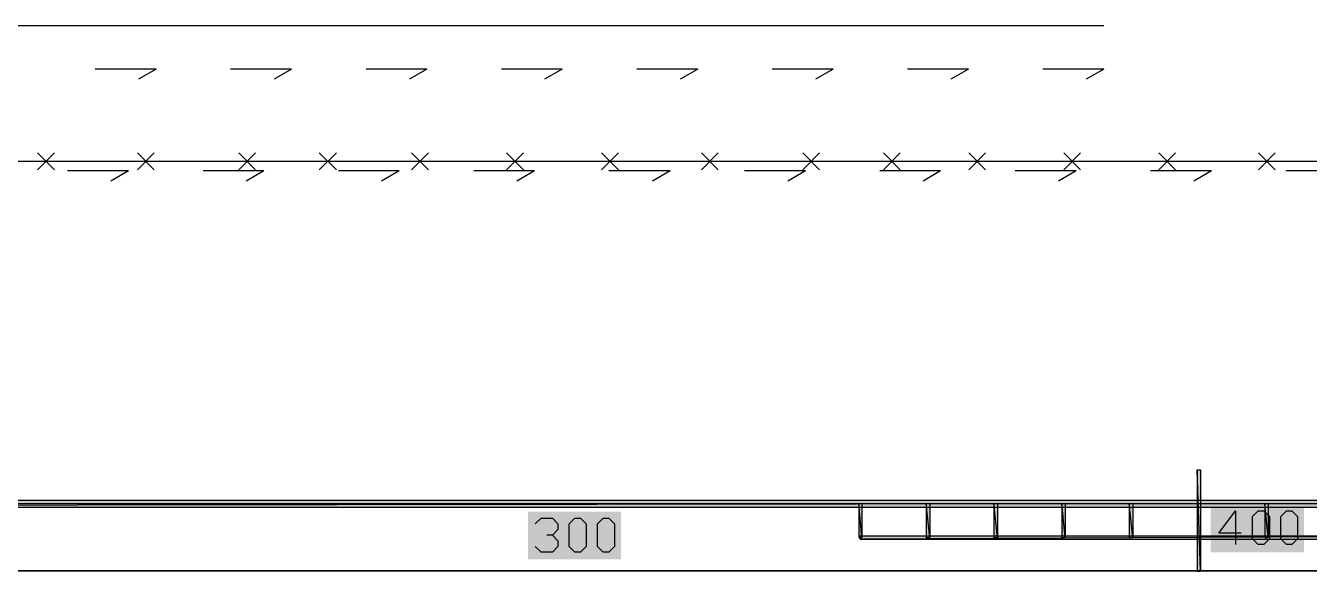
# Model space of a CAD drawing. Header units: inches. Extents: x 0 to 841, y 0 to 594.
# Drawn here: x 247.2 to 436.8, y 0 to 80.6 of the extents above; entities that cross this region are included whole.
import ezdxf

# ---------------------------------------------------------------- set-up
doc = ezdxf.new("R2010")
doc.units = ezdxf.units.IN
doc.header["$MEASUREMENT"] = 0
doc.layers.add('PDF_几何图形', color=7, linetype='Continuous')
doc.layers.add('PDF_实体填充', color=7, linetype='Continuous', true_color=0xffffff)

msp = doc.modelspace()

# ---------------------------------------------------------------- hatches: boundary and pattern name
at = {"layer": 'PDF_几何图形', "true_color": 0xffffff, "transparency": 33554559}
h = msp.add_hatch(color=7, dxfattribs=at)
h.paths.add_polyline_path([(25, 584.48), (25, 583.46), (831.49, 584.48)])
h.paths.add_polyline_path([(25, 583.46), (831.49, 584.48), (830.47, 583.46)])
h.paths.add_polyline_path([(831.49, 584.48), (830.47, 583.46), (831.49, 9.48)])
h.paths.add_polyline_path([(830.47, 583.46), (831.49, 9.48), (830.47, 10.5)])
h.paths.add_polyline_path([(831.49, 9.48), (830.47, 10.5), (24.49, 9.48)])
h.paths.add_polyline_path([(830.47, 10.5), (24.49, 9.48), (25.48, 10.5)])
h.paths.add_polyline_path([(24.49, 9.48), (25.48, 10.5), (24.49, 584.48)])
h.paths.add_polyline_path([(25.48, 10.5), (24.49, 584.48), (25.48, 583.46)])
h.paths.add_polyline_path([(24.49, 584.48), (25.48, 583.46), (410.49, 584.48)])
h.paths.add_polyline_path([(25.48, 583.46), (410.49, 584.48), (410.49, 583.46)])
h = msp.add_hatch(color=7, dxfattribs=at)
h.paths.add_polyline_path([(420.24, 0), (420.73, 0), (420.24, 14.99)])
h.paths.add_polyline_path([(420.73, 0), (420.24, 14.99), (420.73, 14.99)])
h = msp.add_hatch(color=7, dxfattribs=at)
h.paths.add_polyline_path([(370.25, 5), (370.73, 5), (370.25, 9.99)])
h.paths.add_polyline_path([(370.73, 5), (370.25, 9.99), (370.73, 9.99)])
h = msp.add_hatch(color=7, dxfattribs=at)
h.paths.add_polyline_path([(380.24, 5), (380.75, 5), (380.24, 9.99)])
h.paths.add_polyline_path([(380.75, 5), (380.24, 9.99), (380.75, 9.99)])
h = msp.add_hatch(color=7, dxfattribs=at)
h.paths.add_polyline_path([(390.23, 5), (390.74, 5), (390.23, 9.99)])
h.paths.add_polyline_path([(390.74, 5), (390.23, 9.99), (390.74, 9.99)])
h = msp.add_hatch(color=7, dxfattribs=at)
h.paths.add_polyline_path([(400.24, 5), (400.73, 5), (400.24, 9.99)])
h.paths.add_polyline_path([(400.73, 5), (400.24, 9.99), (400.73, 9.99)])
h = msp.add_hatch(color=7, dxfattribs=at)
h.paths.add_polyline_path([(410.23, 5), (410.74, 5), (410.23, 9.99)])
h.paths.add_polyline_path([(410.74, 5), (410.23, 9.99), (410.74, 9.99)])
h = msp.add_hatch(color=7, dxfattribs=at)
h.paths.add_polyline_path([(430.23, 5), (430.74, 5), (430.23, 9.99)])
h.paths.add_polyline_path([(430.74, 5), (430.23, 9.99), (430.74, 9.99)])
h = msp.add_hatch(color=7, dxfattribs=at)
h.paths.add_polyline_path([(470.49, 4.74), (470.49, 5.25), (370.48, 4.74)])
h.paths.add_polyline_path([(470.49, 5.25), (370.48, 4.74), (370.48, 5.25)])
h = msp.add_hatch(color=7, dxfattribs=at)
h.paths.add_polyline_path([(840.89, 0.08), (0.08, 0.08), (840.97, 0)])
h.paths.add_polyline_path([(0.08, 0.08), (840.97, 0), (0, 0)])
at = {"layer": 'PDF_实体填充', "transparency": 33554559}
for points in [[(422.27, 2.82), (436.03, 2.82), (436.03, 9.88), (422.27, 9.88)], [(321.38, 1.76), (335.14, 1.76), (335.14, 8.82), (321.38, 8.82)]]:
    msp.add_hatch(color=7, dxfattribs=at).paths.add_polyline_path(points, flags=16)

# ---------------------------------------------------------------- linework, layer by layer
at = {"layer": 'PDF_几何图形'}
for p, q in [((406.46, 80.56), (95.25, 80.54)), ((266.47, 74.17), (257.45, 74.17)), ((266.47, 74.17), (263.86, 72.69)), ((286.45, 74.17), (277.45, 74.17)), ((286.45, 74.17), (283.87, 72.69)), ((306.45, 74.17), (297.46, 74.17)), ((306.45, 74.17), (303.87, 72.69)), ((326.45, 74.17), (317.46, 74.17)), ((326.45, 74.17), (323.85, 72.69)), ((346.46, 74.17), (337.46, 74.17)), ((346.46, 74.17), (343.85, 72.69)), ((366.46, 74.17), (357.46, 74.17)), ((366.46, 74.17), (363.85, 72.69)), ((386.46, 74.17), (377.47, 74.17)), ((386.46, 74.17), (383.86, 72.69)), ((406.46, 74.17), (397.47, 74.17)), ((406.46, 74.17), (403.86, 72.69)), ((262.36, 59.12), (253.37, 59.12)), ((262.36, 59.12), (259.76, 57.62)), ((282.36, 59.12), (273.37, 59.12)), ((282.36, 59.12), (279.76, 57.62)), ((302.37, 59.12), (293.37, 59.12)), ((302.37, 59.12), (299.76, 57.62)), ((322.37, 59.12), (313.37, 59.12)), ((322.37, 59.12), (319.76, 57.62)), ((342.37, 59.12), (333.35, 59.12)), ((342.37, 59.12), (339.77, 57.62)), ((362.37, 59.12), (353.36, 59.12)), ((362.37, 59.12), (359.77, 57.62)), ((382.35, 59.12), (373.36, 59.12)), ((382.35, 59.12), (379.77, 57.62)), ((402.36, 59.12), (393.36, 59.12)), ((402.36, 59.12), (399.77, 57.62)), ((422.36, 59.12), (413.36, 59.12)), ((422.36, 59.12), (419.76, 57.62)), ((442.36, 59.12), (433.37, 59.12))]:
    msp.add_line(p, q, dxfattribs=at)
at = {"layer": 'PDF_几何图形', "color": 1, "true_color": 0xff0000}
for p, q in [((248.94, 61.79), (251.44, 59.29)), ((251.44, 61.79), (248.94, 59.29)), ((263.67, 61.79), (266.17, 59.29)), ((266.17, 61.79), (263.67, 59.29)), ((278.64, 61.79), (281.14, 59.29)), ((281.14, 61.79), (278.64, 59.29)), ((290.55, 61.79), (293.07, 59.29)), ((293.07, 61.79), (290.55, 59.29)), ((304.19, 61.79), (306.68, 59.29)), ((306.68, 61.79), (304.19, 59.29)), ((318.22, 61.79), (320.72, 59.29)), ((320.72, 61.79), (318.22, 59.29)), ((332.25, 61.79), (334.77, 59.29)), ((334.77, 61.79), (332.25, 59.29)), ((347.01, 61.79), (349.5, 59.29)), ((349.5, 61.79), (347.01, 59.29)), ((361.97, 61.79), (364.47, 59.29)), ((364.47, 61.79), (361.97, 59.29)), ((373.89, 61.79), (376.39, 59.29)), ((376.39, 61.79), (373.89, 59.29)), ((386.5, 61.79), (389, 59.29)), ((389, 61.79), (386.5, 59.29)), ((400.54, 61.79), (403.03, 59.29)), ((403.03, 61.79), (400.54, 59.29)), ((414.57, 61.79), (417.07, 59.29)), ((417.07, 61.79), (414.57, 59.29)), ((429.3, 61.79), (431.8, 59.29)), ((431.8, 61.79), (429.3, 59.29)), ((463.4, 60.54), (63.42, 60.54))]:
    msp.add_line(p, q, dxfattribs=at)
at = {"layer": 'PDF_几何图形', "color": 2, "true_color": 0xffff00}
msp.add_line((25, 9.99), (636.31, 9.99), dxfattribs=at)
at = {"layer": 'PDF_几何图形'}
for points in [[(420.24, 0), (420.73, 0), (420.24, 14.99), (420.24, 0), (420.24, 0)], [(831.49, 9.48), (830.47, 10.5), (24.49, 9.48), (831.49, 9.48), (831.49, 9.48)], [(830.47, 10.5), (24.49, 9.48), (25.48, 10.5), (830.47, 10.5), (830.47, 10.5)], [(370.25, 5), (370.73, 5), (370.25, 9.99), (370.25, 5), (370.25, 5)], [(380.24, 5), (380.75, 5), (380.24, 9.99), (380.24, 5), (380.24, 5)], [(390.23, 5), (390.74, 5), (390.23, 9.99), (390.23, 5), (390.23, 5)], [(400.24, 5), (400.73, 5), (400.24, 9.99), (400.24, 5), (400.24, 5)], [(410.23, 5), (410.74, 5), (410.23, 9.99), (410.23, 5), (410.23, 5)], [(430.23, 5), (430.74, 5), (430.23, 9.99), (430.23, 5), (430.23, 5)], [(470.49, 4.74), (470.49, 5.25), (370.48, 4.74), (470.49, 4.74), (470.49, 4.74)], [(840.89, 0.08), (0.08, 0.08), (840.97, 0), (840.89, 0.08), (840.89, 0.08)]]:
    msp.add_lwpolyline(points, dxfattribs=at)
for points in [[(420.73, 0), (420.24, 14.99), (420.73, 14.99), (420.73, 0), (420.73, 0)], [(370.73, 5), (370.25, 9.99), (370.73, 9.99), (370.73, 5), (370.73, 5)], [(380.75, 5), (380.24, 9.99), (380.75, 9.99), (380.75, 5), (380.75, 5)], [(390.74, 5), (390.23, 9.99), (390.74, 9.99), (390.74, 5), (390.74, 5)], [(400.73, 5), (400.24, 9.99), (400.73, 9.99), (400.73, 5), (400.73, 5)], [(410.74, 5), (410.23, 9.99), (410.74, 9.99), (410.74, 5), (410.74, 5)], [(430.74, 5), (430.23, 9.99), (430.74, 9.99), (430.74, 5), (430.74, 5)], [(470.49, 5.25), (370.48, 4.74), (370.48, 5.25), (470.49, 5.25), (470.49, 5.25)], [(0.08, 0.08), (840.97, 0), (0, 0), (0.08, 0.08), (0.08, 0.08)]]:
    msp.add_lwpolyline(points, close=True, dxfattribs=at)
at = {"layer": 'PDF_几何图形', "color": 1, "true_color": 0xff0000}
for points in [[(322.47, 7.01), (323.32, 7.83), (324.99, 7.83), (325.82, 7.01), (325.82, 6.16), (324.99, 5.33), (324.15, 5.33)], [(426.76, 5.61), (423.44, 5.61), (425.94, 8.93), (425.94, 3.94)], [(324.99, 5.33), (325.82, 4.51), (325.82, 3.66), (324.99, 2.84), (323.32, 2.84), (322.47, 3.66)]]:
    msp.add_lwpolyline(points, dxfattribs=at)
for points in [[(328.32, 2.84), (327.49, 3.66), (327.49, 7.01), (328.32, 7.83), (329.14, 7.83), (329.99, 7.01), (329.99, 3.66), (329.14, 2.84)], [(332.49, 2.84), (331.64, 3.66), (331.64, 7.01), (332.49, 7.83), (333.31, 7.83), (334.16, 7.01), (334.16, 3.66), (333.31, 2.84)], [(429.26, 3.94), (428.43, 4.78), (428.43, 8.11), (429.26, 8.93), (430.11, 8.93), (430.93, 8.11), (430.93, 4.78), (430.11, 3.94)], [(433.43, 3.94), (432.6, 4.78), (432.6, 8.11), (433.43, 8.93), (434.26, 8.93), (435.1, 8.11), (435.1, 4.78), (434.26, 3.94)]]:
    msp.add_lwpolyline(points, close=True, dxfattribs=at)

doc.saveas('drawing.dxf')
